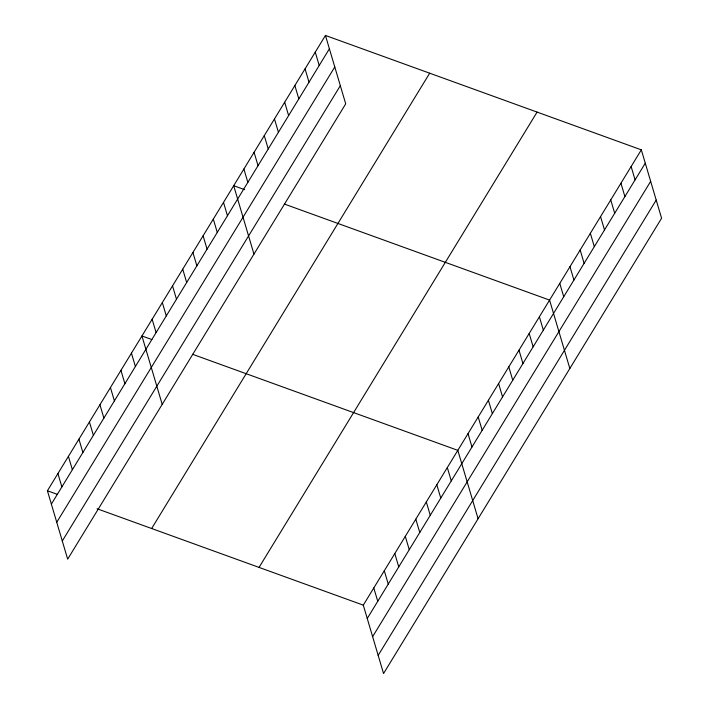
<?xml version="1.0" encoding="UTF-8"?>
<svg xmlns="http://www.w3.org/2000/svg" width="709" height="709" viewBox="0 0 709 709"><rect width="100%" height="100%" fill="white"/><g stroke="black" fill="none" stroke-linecap="round" stroke-linejoin="round"><path stroke-width="1.06" d="M325.449 35.45L345.708 103.851L67.674 559.162L47.414 490.761L325.449 35.45L641.326 149.838L661.586 218.239L383.551 673.55L363.292 605.149L641.326 149.838M51.367 504.108L329.401 48.797M56.747 522.276L334.781 66.965M62.286 540.994L340.329 85.683M151.646 528.515L429.689 73.195M259.051 567.404L537.085 112.093M367.244 618.496L645.279 163.185M372.624 636.664L650.667 181.353M378.172 655.382L656.206 200.071M244.614 189.657L233.695 185.705L253.955 254.106M284.327 204.041L549.572 300.093L569.832 368.494M151.868 339.549L141.942 335.96L162.201 404.36M192.573 354.296L457.819 450.348L478.088 518.74M47.414 490.761L57.34 494.359M97.044 508.743L363.292 605.149M631.134 166.535L635.087 179.873M620.942 183.223L624.895 196.57M610.741 199.92L614.694 213.267M600.55 216.617L604.502 229.964M590.358 233.314L594.31 246.652M580.157 250.002L584.11 263.349M569.965 266.699L573.918 280.046M559.773 283.396L563.726 296.743M539.381 316.781L543.333 330.128M529.189 333.478L533.141 346.825M518.988 350.175L522.941 363.522M508.796 366.872L512.749 380.219M498.604 383.56L502.557 396.907M488.404 400.257L492.356 413.604M478.212 416.954L482.164 430.301M468.02 433.651L471.972 446.998M447.317 467.541L451.27 480.888M315.257 52.147L319.21 65.494M436.815 484.743L440.768 498.09M305.056 68.844L309.018 82.182M426.313 501.945L430.266 515.292M294.864 85.532L298.817 98.879M415.811 519.148L419.763 532.494M284.672 102.229L288.625 115.576M405.3 536.35L409.261 549.697M274.472 118.926L278.433 132.273M394.798 553.552L398.75 566.89M264.28 135.623L268.232 148.961M384.296 570.745L388.248 584.092M254.088 152.311L258.041 165.658M373.794 587.947L377.746 601.294M243.896 169.008L247.849 182.355M223.503 202.402L227.456 215.74M213.312 219.09L217.264 232.437M203.111 235.787L207.063 249.134M192.919 252.484L196.872 265.831M182.727 269.181L186.68 282.528M172.526 285.869L176.479 299.216M162.334 302.566L166.287 315.913M152.143 319.263L156.095 332.61M131.44 353.162L135.392 366.5M120.938 370.355L124.89 383.702M110.436 387.557L114.388 400.904M99.934 404.759L103.886 418.106M89.423 421.961L93.375 435.308M78.921 439.163L82.873 452.51M68.418 456.366L72.371 469.712M57.916 473.559L61.869 486.906"/></g></svg>
